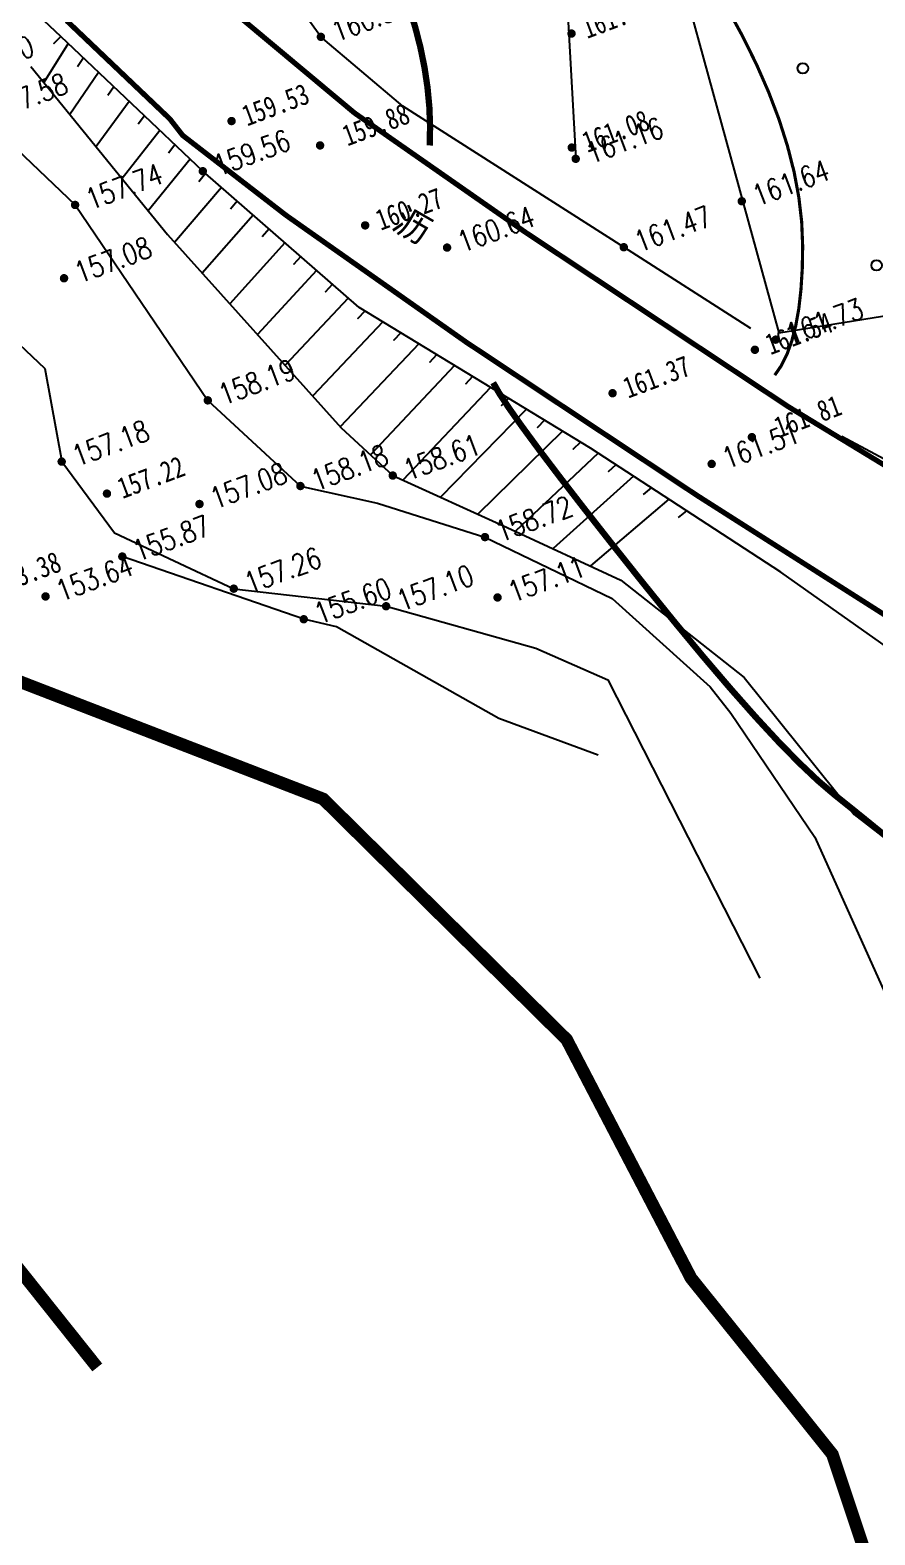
# Model space of a CAD drawing. Header units: millimetres. Extents: x -1471591 to 944464, y -468930 to 547002.
# Drawn here: x 552364 to 592537, y -203625 to -132109 of the extents above; entities that cross this region are included whole.
import ezdxf
from ezdxf.enums import TextEntityAlignment as Align

# ---------------------------------------------------------------- set-up
doc = ezdxf.new("R2010")
doc.units = ezdxf.units.MM
doc.header["$LTSCALE"] = 10
for name, color, linetype in [('00-wcf水库清淤线', 5, 'Continuous'), ('DGX', 252, 'Continuous'), ('DLSS', 252, 'Continuous'), ('DMTZ', 252, 'Continuous'), ('GCD', 252, 'Continuous'), ('SXSS', 8, 'Continuous'), ('ZBTZ', 252, 'Continuous')]:
    doc.layers.add(name, color=color, linetype=linetype)
doc.styles.get("Standard").update_dxf_attribs({"font": 'simplex.shx', "width": 0.8, "bigfont": 'hztxt.shx'})
doc.styles.add('宋体', font='', dxfattribs={"height": 1.25, "bigfont": 'hztxt.shx'})
doc.styles.get('宋体').set_extended_font_data('SimSun')
doc.linetypes.add('1161', pattern='A,0,[149,AAA.SHX,S=0.15,R=0,X=0,Y=0],-1.6', length=1.6)
doc.linetypes.add('X33', pattern='A,2,[150,symbolx.shx,S=1,R=0,X=0,Y=1],1e-11', length=2)
doc.linetypes.add('X34', pattern='A,2,[150,symbolx.shx,S=1,R=0,X=0,Y=0],1e-11', length=2)
doc.linetypes.add('X39', pattern='A,2,[150,symbolx.shx,S=1,R=0,X=0,Y=1],2,[151,symbolx.shx,S=1,R=0,X=0,Y=3],1e-11', length=4)

# ---------------------------------------------------------------- blocks, each defined once
blk = doc.blocks.new('gc170')
at = {"linetype": 'Continuous'}
blk.add_circle((0, 0), 0.5, dxfattribs=at)
blk = doc.blocks.new('GC200')
at = {"layer": 'GCD', "const_width": 0.2, "flags": 128}
blk.add_lwpolyline([(-0.1, 0, 1), (0.1, 0, 1)], format="xyb", close=True, dxfattribs=at)
blk = doc.blocks.new('地形')
at = {"color": 0, "linetype": 'Continuous', "const_width": 0.3, "flags": 128}
blk.add_lwpolyline([(65.716, -200.295), (65.657, -201.309), (65.551, -202.295), (65.399, -203.254), (65.202, -204.185), (64.958, -205.089), (64.668, -205.965), (64.332, -206.813)], dxfattribs=at)
at = {"layer": '00-wcf水库清淤线', "color": 5, "const_width": 0.6, "elevation": 152.25, "flags": 128}
blk.add_lwpolyline([(29.176, -255.664), (26.913, -248.715), (19.75, -235.286), (19.75, -235.286), (26.983, -227.961), (32.3, -221.688), (33.198, -220.333), (33.198, -220.333), (48.703, -234.125), (55.54, -248.888), (57.107, -261.582), (59.26, -268.101), (60.466, -271.776), (60.268, -277.251), (59.28, -280.682), (56.78, -288.325), (51.612, -296.348), (49.338, -303.504), (49.987, -308.479), (61.19, -333.3), (62.029, -343.347)], dxfattribs=at)
at = {"layer": 'DGX', "color": 252, "linetype": 'Continuous', "flags": 128}
for points, const_width in [([(79.873, -205.669), (80.082, -207.14), (80.235, -208.647), (80.315, -210.093), (80.322, -211.478), (80.256, -212.804), (80.118, -214.07), (79.907, -215.275), (79.623, -216.42), (79.266, -217.505), (78.869, -218.511), (78.464, -219.417), (78.052, -220.226), (77.631, -220.935), (77.203, -221.546), (76.768, -222.058), (76.324, -222.472), (75.873, -222.787)], 0.15), ([(63.207, -218.43), (63.302, -219.002), (63.487, -219.814), (63.764, -220.866), (64.131, -222.159), (64.59, -223.693), (65.139, -225.467), (65.779, -227.481), (66.51, -229.736), (67.268, -232.013), (67.989, -234.093), (68.673, -235.977), (69.321, -237.665), (69.931, -239.156), (70.505, -240.45), (71.042, -241.549), (71.542, -242.451), (72.034, -243.275), (72.545, -244.14), (73.075, -245.047)], 0.3)]:
    blk.add_lwpolyline(points, dxfattribs=dict(at, const_width=const_width))
at = {"layer": 'DLSS', "linetype": 'Continuous', "lineweight": 25, "const_width": 0.25, "flags": 128}
for points, elevation in [([(134.835, -336.354), (131.921, -334.773), (127.196, -332.343), (124.073, -330.919), (114.859, -325.6), (108.701, -316.514), (107.889, -311.374), (107.591, -301.42), (107.665, -291.497), (107.376, -291.266), (106.086, -277.097), (104.844, -272.327), (101.549, -263.819), (98.007, -257.505), (87.561, -240.176), (84.625, -235.811), (81.539, -231.52), (75.952, -224.415), (67.156, -212.281), (61.522, -204.11), (58.04, -197.989), (54.813, -191.356)], 318.318), ([(135.454, -343.458), (130.031, -340.496), (125.504, -338.19), (121.56, -336.243), (110.296, -329.511), (104.045, -320.684), (101.978, -311.124), (101.611, -301.979), (101.645, -296.563), (101.685, -292.075), (101.08, -283.848), (99.416, -274.832), (94.99, -264.475), (82.962, -244.08), (80.815, -240.403), (78.361, -237.391), (70.402, -226.835), (62.683, -216.177), (56.773, -207.529), (53.497, -202.243), (53.203, -201.305), (50.241, -195.207)], 318.205)]:
    blk.add_lwpolyline(points, dxfattribs=dict(at, elevation=elevation))
at = {"layer": 'DLSS', "linetype": 'Continuous', "const_width": 0.125, "flags": 128}
for points, elevation in [([(134.835, -336.354), (131.921, -334.773), (127.196, -332.343), (124.073, -330.919), (114.859, -325.6), (108.701, -316.514), (107.889, -311.374), (107.591, -301.42), (107.665, -291.497), (107.376, -291.266), (106.086, -277.097), (104.844, -272.327), (101.549, -263.819), (98.007, -257.505), (87.561, -240.176), (84.625, -235.811), (81.539, -231.52), (75.952, -224.415), (67.156, -212.281), (61.522, -204.11), (58.04, -197.989), (54.813, -191.356)], 318.318), ([(135.454, -343.458), (130.031, -340.496), (125.504, -338.19), (121.56, -336.243), (110.296, -329.511), (104.045, -320.684), (101.978, -311.124), (101.611, -301.979), (101.645, -296.563), (101.685, -292.075), (101.08, -283.848), (99.416, -274.832), (94.99, -264.475), (82.962, -244.08), (80.815, -240.403), (78.361, -237.391), (70.402, -226.835), (62.683, -216.177), (56.773, -207.529), (53.497, -202.243), (53.203, -201.305), (50.241, -195.207)], 318.205)]:
    blk.add_lwpolyline(points, dxfattribs=dict(at, elevation=elevation))
at = {"layer": 'DMTZ', "linetype": 'Continuous'}
for p, q in [((49.718, -195.818, 152.25), (49.262, -196.024, 152.25)), ((49.928, -196.248, 152.25), (48.201, -197.579, 152.25)), ((50.366, -197.147, 152.25), (49.964, -197.443, 152.25)), ((50.805, -198.045, 152.25), (48.827, -199.44, 152.25)), ((51.244, -198.944, 152.25), (50.83, -199.224, 152.25)), ((51.683, -199.842, 152.25), (49.452, -201.302, 152.25)), ((52.122, -200.741, 152.25), (51.699, -201.008, 152.25)), ((52.56, -201.64, 152.25), (50.078, -203.163, 152.25)), ((52.999, -202.538, 152.25), (52.57, -202.794, 152.25)), ((53.438, -203.437, 152.25), (50.704, -205.024, 152.25)), ((53.883, -204.332, 152.25), (53.448, -204.578, 152.25)), ((54.358, -205.212, 152.25), (51.353, -206.877, 152.25)), ((54.833, -206.092, 152.25), (54.394, -206.331, 152.25)), ((55.309, -206.972, 152.25), (52.072, -208.704, 152.25)), ((55.784, -207.852, 152.25), (55.341, -208.085, 152.25)), ((56.259, -208.731, 152.25), (52.791, -210.531, 152.25)), ((56.734, -209.611, 152.25), (56.289, -209.839, 152.25)), ((57.209, -210.491, 152.25), (53.51, -212.358, 152.25)), ((57.685, -211.371, 152.25), (57.237, -211.594, 152.25)), ((58.16, -212.251, 152.25), (54.23, -214.186, 152.25)), ((58.681, -213.101, 152.25), (58.232, -213.32, 152.25)), ((59.3, -213.886, 152.25), (54.949, -216.013, 152.25)), ((59.919, -214.672, 152.25), (59.469, -214.891, 152.25)), ((60.537, -215.457, 152.25), (55.668, -217.84, 152.25)), ((61.156, -216.243, 152.25), (60.707, -216.463, 152.25)), ((61.775, -217.028, 152.25), (56.542, -219.598, 152.25)), ((62.394, -217.814, 152.25), (61.945, -218.034, 152.25)), ((63.013, -218.599, 152.25), (57.558, -221.255, 152.25)), ((63.632, -219.385, 152.25), (63.181, -219.6, 152.25)), ((64.251, -220.17, 152.25), (58.95, -222.64, 152.25)), ((64.87, -220.956, 152.25), (64.415, -221.163, 152.25)), ((65.489, -221.741, 152.25), (60.343, -224.024, 152.25)), ((66.107, -222.527, 152.25), (65.648, -222.725, 152.25)), ((66.715, -223.321, 152.25), (61.732, -225.412, 152.25)), ((67.308, -224.126, 152.25), (66.845, -224.314, 152.25)), ((67.902, -224.931, 152.25), (63.111, -226.81, 152.25)), ((68.495, -225.736, 152.25), (68.027, -225.912, 152.25)), ((69.088, -226.541, 152.25), (64.489, -228.209, 152.25)), ((69.682, -227.345, 152.25), (69.209, -227.509, 152.25))]:
    blk.add_line(p, q, dxfattribs=at)
at = {"layer": 'DMTZ', "linetype": 'X34', "flags": 128}
for points, elevation in [([(60.098, -148.367), (72.54, -149.293), (73.154, -166.06), (72.629, -203.358), (70.612, -209.838)], 314.037), ([(44.827, -197.95), (47.548, -203.55), (50.204, -214.459), (52.902, -219.816), (56.047, -221.87), (60.271, -225.165), (64.909, -230.009), (67.803, -235.586), (68.282, -237.096), (69.973, -244.014), (70.553, -253.159), (71.481, -265.958), (73.089, -276.475), (72.908, -283.221), (72.653, -292.558), (73.15, -301.864), (70.798, -312.126), (75.349, -315.065), (75.728, -319.182), (75.191, -326.645), (77.162, -333.11), (82.66, -339.401), (87.337, -342.639), (91.139, -345.977), (94.412, -351.689), (96.641, -352.969), (100.857, -354.903)], 152.25), ([(99.455, -258.248), (88.069, -239.071), (84.714, -234.446), (77.837, -226.629)], 314.231)]:
    blk.add_lwpolyline(points, dxfattribs=dict(at, elevation=elevation))
at = {"layer": 'DMTZ', "linetype": 'X39', "elevation": 152.25}
blk.add_lwpolyline([(49.718, -195.818), (48.586, -193.501), (47.274, -188.823), (47.274, -188.823), (45.665, -184.454)], dxfattribs=at)
at = {"layer": 'DMTZ', "linetype": 'X33', "flags": 128}
for points, elevation in [([(75.579, -220.315), (71.28, -214.574), (63.796, -204.61), (61.294, -200.163), (59.467, -193.491), (59.525, -191.417)], 152.25), ([(61.684, -236.766), (57.862, -233.471), (52.162, -226.687), (50.831, -225.802), (43.796, -219.987)], 307.479)]:
    blk.add_lwpolyline(points, dxfattribs=dict(at, elevation=elevation))
at = {"layer": 'DMTZ', "linetype": 'Continuous', "lineweight": 13, "elevation": 152.25, "flags": 128}
for points in [[(49.718, -195.818), (49.262, -196.024)], [(47.888, -196.648), (51.17, -206.413), (55.691, -217.9), (57.189, -220.889), (61.427, -225.102), (65.601, -229.338), (69.468, -235.735), (72.096, -243.669), (76.41, -250.646), (77.799, -251.881), (84.19, -259.948), (89.267, -268.605), (93.649, -278.2), (96.651, -283.91), (95.976, -289.08)], [(49.928, -196.248), (48.201, -197.579)], [(50.366, -197.147), (49.964, -197.443)], [(50.805, -198.045), (48.827, -199.44)], [(51.244, -198.944), (50.83, -199.224)], [(51.683, -199.842), (49.452, -201.302)], [(52.122, -200.741), (51.699, -201.008)], [(52.56, -201.64), (50.078, -203.163)], [(52.999, -202.538), (52.57, -202.794)], [(53.438, -203.437), (50.704, -205.024)], [(53.883, -204.332), (53.448, -204.578)], [(54.358, -205.212), (51.353, -206.877)], [(54.833, -206.092), (54.394, -206.331)], [(55.309, -206.972), (52.072, -208.704)], [(55.784, -207.852), (55.341, -208.085)], [(56.259, -208.731), (52.791, -210.531)], [(56.734, -209.611), (56.289, -209.839)], [(57.209, -210.491), (53.51, -212.358)], [(57.685, -211.371), (57.237, -211.594)], [(58.16, -212.251), (54.23, -214.186)], [(58.681, -213.101), (58.232, -213.32)], [(59.3, -213.886), (54.949, -216.013)], [(59.919, -214.672), (59.469, -214.891)], [(60.537, -215.457), (55.668, -217.84)], [(61.156, -216.243), (60.707, -216.463)], [(61.775, -217.028), (56.542, -219.598)], [(62.394, -217.814), (61.945, -218.034)], [(63.013, -218.599), (57.558, -221.255)], [(63.632, -219.385), (63.181, -219.6)], [(64.251, -220.17), (58.95, -222.64)], [(64.87, -220.956), (64.415, -221.163)], [(65.489, -221.741), (60.343, -224.024)], [(66.107, -222.527), (65.648, -222.725)], [(66.715, -223.321), (61.732, -225.412)], [(67.308, -224.126), (66.845, -224.314)], [(67.902, -224.931), (63.111, -226.81)], [(68.495, -225.736), (68.027, -225.912)], [(69.088, -226.541), (64.489, -228.209)], [(69.682, -227.345), (69.209, -227.509)]]:
    blk.add_lwpolyline(points, dxfattribs=at)
at = {"layer": 'DMTZ', "linetype": 'Continuous', "elevation": 152.25}
blk.add_lwpolyline([(100.649, -289.939), (100.745, -287.24), (99.288, -279.013), (97.256, -271.053), (92.183, -261.821), (86.158, -251.51), (79.418, -241.283), (72.857, -231.654), (66.451, -222.963), (58.483, -212.85), (53.799, -204.177), (49.718, -195.818)], dxfattribs=at)
at = {"layer": 'DMTZ', "linetype": '1161', "elevation": 152.25}
blk.add_lwpolyline([(47.888, -196.648), (51.17, -206.413), (55.691, -217.9), (57.189, -220.889), (61.427, -225.102), (65.601, -229.338), (69.468, -235.735), (72.096, -243.669), (76.41, -250.646), (77.799, -251.881), (84.19, -259.948), (89.267, -268.605), (93.649, -278.2), (96.651, -283.91), (95.976, -289.08)], dxfattribs=at)
at = {"layer": 'DMTZ', "linetype": 'X34', "elevation": 310.673}
blk.add_lwpolyline([(38.071, -202.967), (41.261, -205.834), (43.477, -210.324), (42.676, -214.751), (43.839, -218.801), (48.224, -223.274), (54.716, -226.595), (60.691, -230.958), (63.364, -233.557), (65.167, -249.379)], dxfattribs=at)
at = {"layer": 'SXSS', "linetype": 'Continuous', "elevation": 152.25, "flags": 128}
blk.add_lwpolyline([(29.176, -255.664), (26.913, -248.715), (19.75, -235.286), (19.75, -235.286), (26.983, -227.961), (32.3, -221.688), (33.198, -220.333), (33.198, -220.333), (48.703, -234.125), (55.54, -248.888), (57.107, -261.582), (59.26, -268.101), (60.466, -271.776), (60.268, -277.251), (59.28, -280.682), (56.78, -288.325), (51.612, -296.348), (49.338, -303.504), (49.987, -308.479), (61.19, -333.3), (62.029, -343.347)], dxfattribs=at)
at = {"layer": 'ZBTZ', "linetype": '1161', "elevation": 314.132}
blk.add_lwpolyline([(79.409, -191.697), (76.762, -220.97), (92.714, -224.181), (98.481, -195.536), (79.409, -191.697)], dxfattribs=at)
at = {"layer": 'GCD'}
ref = blk.add_blockref('GC200', (43.949, -195.717, 309.753), dxfattribs=at)
ref.add_attrib('height', '157.50', dxfattribs={"height": 1, "width": 0.8}).set_placement((44.549, -195.717, 309.753), align=Align.MIDDLE_LEFT)
ref = blk.add_blockref('GC200', (44.827, -197.95, 309.826), dxfattribs=at)
ref.add_attrib('height', '157.58', dxfattribs={"height": 1, "width": 0.8}).set_placement((45.427, -197.95, 309.826), align=Align.MIDDLE_LEFT)
ref = blk.add_blockref('GC200', (61.294, -200.163, 312.763), dxfattribs=at)
ref.add_attrib('height', '160.51', dxfattribs={"height": 1, "width": 0.8}).set_placement((61.894, -200.163, 312.763), align=Align.MIDDLE_LEFT)
at = {"layer": 'GCD', "linetype": 'Continuous'}
ref = blk.add_blockref('GC200', (55.914, -202.423, 311.776), dxfattribs=at)
ref.add_attrib('height', '159.53', dxfattribs={"linetype": 'Continuous', "height": 1, "style": '宋体', "width": 0.8}).set_placement((56.514, -202.423, 311.776), align=Align.MIDDLE_LEFT)
at = {"layer": 'GCD'}
ref = blk.add_blockref('GC200', (47.548, -203.55, 309.986), dxfattribs=at)
ref.add_attrib('height', '157.74', dxfattribs={"height": 1, "width": 0.8}).set_placement((48.148, -203.55, 309.986), align=Align.MIDDLE_LEFT)
ref = blk.add_blockref('GC200', (53.799, -204.177, 311.812), dxfattribs=at)
ref.add_attrib('height', '159.56', dxfattribs={"height": 1, "width": 0.8}).set_placement((54.399, -204.177, 311.812), align=Align.MIDDLE_LEFT)
at = {"layer": 'GCD', "linetype": 'Continuous'}
ref = blk.add_blockref('GC200', (72.511, -204.194, 313.585), dxfattribs=at)
ref.add_attrib('height', '161.34', dxfattribs={"linetype": 'Continuous', "height": 1, "style": '宋体', "width": 0.8}).set_placement((73.111, -204.194, 313.585), align=Align.MIDDLE_LEFT)
ref = blk.add_blockref('GC200', (59.45, -204.983, 312.126), dxfattribs=at)
ref.add_attrib('height', '159.88', dxfattribs={"linetype": 'Continuous', "height": 1, "style": '宋体', "width": 0.8}).set_placement((60.65, -204.983, 312.126), align=Align.MIDDLE_LEFT)
at = {"layer": 'GCD'}
ref = blk.add_blockref('GC200', (45.835, -206.629, 309.329), dxfattribs=at)
ref.add_attrib('height', '157.08', dxfattribs={"height": 1, "width": 0.8}).set_placement((46.435, -206.629, 309.329), align=Align.MIDDLE_LEFT)
at = {"layer": 'GCD', "linetype": 'Continuous'}
ref = blk.add_blockref('GC200', (60.126, -209.293, 312.523), dxfattribs=at)
ref.add_attrib('height', '160.27', dxfattribs={"linetype": 'Continuous', "height": 1, "style": '宋体', "width": 0.8}).set_placement((60.726, -209.293, 312.523), align=Align.MIDDLE_LEFT)
ref = blk.add_blockref('GC200', (70.622, -209.272, 313.33), dxfattribs=at)
ref.add_attrib('height', '161.08', dxfattribs={"linetype": 'Continuous', "height": 1, "style": '宋体', "width": 0.8}).set_placement((71.222, -209.272, 313.33), align=Align.MIDDLE_LEFT)
at = {"layer": 'GCD'}
ref = blk.add_blockref('GC200', (70.612, -209.838, 313.413), dxfattribs=at)
ref.add_attrib('height', '161.16', dxfattribs={"height": 1, "width": 0.8}).set_placement((71.212, -209.838, 313.413), align=Align.MIDDLE_LEFT)
ref = blk.add_blockref('GC200', (63.404, -211.647, 312.893), dxfattribs=at)
ref.add_attrib('height', '160.64', dxfattribs={"height": 1, "width": 0.8}).set_placement((64.004, -211.647, 312.893), align=Align.MIDDLE_LEFT)
ref = blk.add_blockref('GC200', (42.676, -214.751, 309.429), dxfattribs=at)
ref.add_attrib('height', '157.18', dxfattribs={"height": 1, "width": 0.8}).set_placement((43.276, -214.751, 309.429), align=Align.MIDDLE_LEFT)
ref = blk.add_blockref('GC200', (50.204, -214.459, 310.438), dxfattribs=at)
ref.add_attrib('height', '158.19', dxfattribs={"height": 1, "width": 0.8}).set_placement((50.804, -214.459, 310.438), align=Align.MIDDLE_LEFT)
ref = blk.add_blockref('GC200', (71.28, -214.574, 313.723), dxfattribs=at)
ref.add_attrib('height', '161.47', dxfattribs={"height": 1, "width": 0.8}).set_placement((71.88, -214.574, 313.723), align=Align.MIDDLE_LEFT)
ref = blk.add_blockref('GC200', (77.301, -214.493, 313.893), dxfattribs=at)
ref.add_attrib('height', '161.64', dxfattribs={"height": 1, "width": 0.8}).set_placement((77.901, -214.493, 313.893), align=Align.MIDDLE_LEFT)
at = {"layer": 'GCD', "linetype": 'Continuous'}
ref = blk.add_blockref('GC200', (44.16, -216.931, 309.475), dxfattribs=at)
ref.add_attrib('height', '157.22', dxfattribs={"linetype": 'Continuous', "height": 1, "style": '宋体', "width": 0.8}).set_placement((44.76, -216.931, 309.475), align=Align.MIDDLE_LEFT)
ref = blk.add_blockref('GC200', (37.059, -219.12, 305.63), dxfattribs=at)
ref.add_attrib('height', '153.38', dxfattribs={"linetype": 'Continuous', "height": 1, "style": '宋体', "width": 0.8}).set_placement((37.659, -219.12, 305.63), align=Align.MIDDLE_LEFT)
at = {"layer": 'GCD'}
ref = blk.add_blockref('GC200', (48.107, -218.935, 309.331), dxfattribs=at)
ref.add_attrib('height', '157.08', dxfattribs={"height": 1, "width": 0.8}).set_placement((48.707, -218.935, 309.331), align=Align.MIDDLE_LEFT)
ref = blk.add_blockref('GC200', (43.796, -219.987, 308.122), dxfattribs=at)
ref.add_attrib('height', '155.87', dxfattribs={"height": 1, "width": 0.8}).set_placement((44.396, -219.987, 308.122), align=Align.MIDDLE_LEFT)
ref = blk.add_blockref('GC200', (52.902, -219.816, 310.426), dxfattribs=at)
ref.add_attrib('height', '158.18', dxfattribs={"height": 1, "width": 0.8}).set_placement((53.502, -219.816, 310.426), align=Align.MIDDLE_LEFT)
ref = blk.add_blockref('GC200', (39.713, -220.484, 305.894), dxfattribs=at)
ref.add_attrib('height', '153.64', dxfattribs={"height": 1, "width": 0.8}).set_placement((40.313, -220.484, 305.894), align=Align.MIDDLE_LEFT)
ref = blk.add_blockref('GC200', (57.189, -220.889, 310.864), dxfattribs=at)
ref.add_attrib('height', '158.61', dxfattribs={"height": 1, "width": 0.8}).set_placement((57.789, -220.889, 310.864), align=Align.MIDDLE_LEFT)
at = {"layer": 'GCD', "linetype": 'Continuous'}
ref = blk.add_blockref('GC200', (68.35, -220.887, 313.616), dxfattribs=at)
ref.add_attrib('height', '161.37', dxfattribs={"linetype": 'Continuous', "height": 1, "style": '宋体', "width": 0.8}).set_placement((68.95, -220.887, 313.616), align=Align.MIDDLE_LEFT)
ref = blk.add_blockref('GC200', (75.411, -221.325, 313.795), dxfattribs=at)
ref.add_attrib('height', '161.54', dxfattribs={"linetype": 'Continuous', "height": 1, "style": '宋体', "width": 0.8}).set_placement((76.011, -221.325, 313.795), align=Align.MIDDLE_LEFT)
at = {"layer": 'GCD'}
ref = blk.add_blockref('GC200', (76.507, -221.22, 313.98), dxfattribs=at)
ref.add_attrib('height', '161.73', dxfattribs={"height": 1, "width": 0.8}).set_placement((77.107, -221.22, 313.98), align=Align.MIDDLE_LEFT)
ref = blk.add_blockref('GC200', (48.224, -223.274, 309.508), dxfattribs=at)
ref.add_attrib('height', '157.26', dxfattribs={"height": 1, "width": 0.8}).set_placement((48.824, -223.274, 309.508), align=Align.MIDDLE_LEFT)
ref = blk.add_blockref('GC200', (60.271, -225.165, 310.97), dxfattribs=at)
ref.add_attrib('height', '158.72', dxfattribs={"height": 1, "width": 0.8}).set_placement((60.871, -225.165, 310.97), align=Align.MIDDLE_LEFT)
ref = blk.add_blockref('GC200', (71.585, -225.686, 313.758), dxfattribs=at)
ref.add_attrib('height', '161.51', dxfattribs={"height": 1, "width": 0.8}).set_placement((72.185, -225.686, 313.758), align=Align.MIDDLE_LEFT)
at = {"layer": 'GCD', "linetype": 'Continuous'}
ref = blk.add_blockref('GC200', (73.822, -225.163, 314.063), dxfattribs=at)
ref.add_attrib('height', '161.81', dxfattribs={"linetype": 'Continuous', "height": 1, "style": '宋体', "width": 0.8}).set_placement((75.022, -225.163, 314.063), align=Align.MIDDLE_LEFT)
at = {"layer": 'GCD'}
ref = blk.add_blockref('GC200', (50.831, -225.802, 307.845), dxfattribs=at)
ref.add_attrib('height', '155.60', dxfattribs={"height": 1, "width": 0.8}).set_placement((51.431, -225.802, 307.845), align=Align.MIDDLE_LEFT)
ref = blk.add_blockref('GC200', (54.716, -226.595, 309.354), dxfattribs=at)
ref.add_attrib('height', '157.10', dxfattribs={"height": 1, "width": 0.8}).set_placement((55.316, -226.595, 309.354), align=Align.MIDDLE_LEFT)
ref = blk.add_blockref('GC200', (59.825, -228.062, 309.356), dxfattribs=at)
ref.add_attrib('height', '157.11', dxfattribs={"height": 1, "width": 0.8}).set_placement((60.425, -228.062, 309.356), align=Align.MIDDLE_LEFT)
at = {"layer": 'ZBTZ', "linetype": 'Continuous', "xscale": 0.5, "yscale": 0.5}
for p in [(82.238, -209.596, 152.25), (82.238, -219.596, 152.25)]:
    blk.add_blockref('gc170', p, dxfattribs=at)
at = {"layer": 'DLSS', "linetype": 'Continuous', "style": '宋体'}
blk.add_text('沥', height=1.25, rotation=309.40633, dxfattribs=at).set_placement((62.238, -210.076, 152.25), align=Align.MIDDLE)

msp = doc.modelspace()

# ---------------------------------------------------------------- block references
at = {"xscale": 1000, "yscale": 1000, "zscale": 1000, "rotation": 20.51376453450802}
msp.add_blockref('地形', (438640.4, 33561.1, -152250), dxfattribs=at)

doc.saveas('drawing.dxf')
